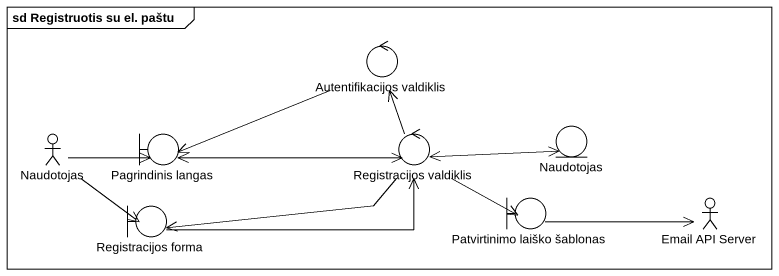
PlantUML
@startuml
mainframe sd Registruotis su el. paštu
control "Autentifikacijos valdiklis" as Autentifikacijos_valdiklis
actor Naudotojas
boundary "Pagrindinis langas" as Pagrindinis_langas
control "Registracijos valdiklis" as Registracijos_valdiklis
entity "Naudotojas" as Naudotojas_2
boundary "Registracijos forma" as Registracijos_forma
boundary "Patvirtinimo laiško šablonas" as Patvirtinimo_laiško_šablonas
actor "Email API Server" as Email_API_Server
Autentifikacijos_valdiklis -left-> Pagrindinis_langas
Naudotojas -right-> Pagrindinis_langas
Naudotojas --> Registracijos_forma
Pagrindinis_langas -right-> Registracijos_valdiklis
Registracijos_valdiklis -up-> Autentifikacijos_valdiklis
Registracijos_valdiklis -left-> Pagrindinis_langas
Registracijos_valdiklis -right-> Naudotojas_2
Registracijos_valdiklis -left-> Registracijos_forma
Registracijos_valdiklis -right-> Patvirtinimo_laiško_šablonas
Naudotojas_2 -left-> Registracijos_valdiklis
Registracijos_forma -right-> Registracijos_valdiklis
Patvirtinimo_laiško_šablonas -right-> Email_API_Server
@enduml
